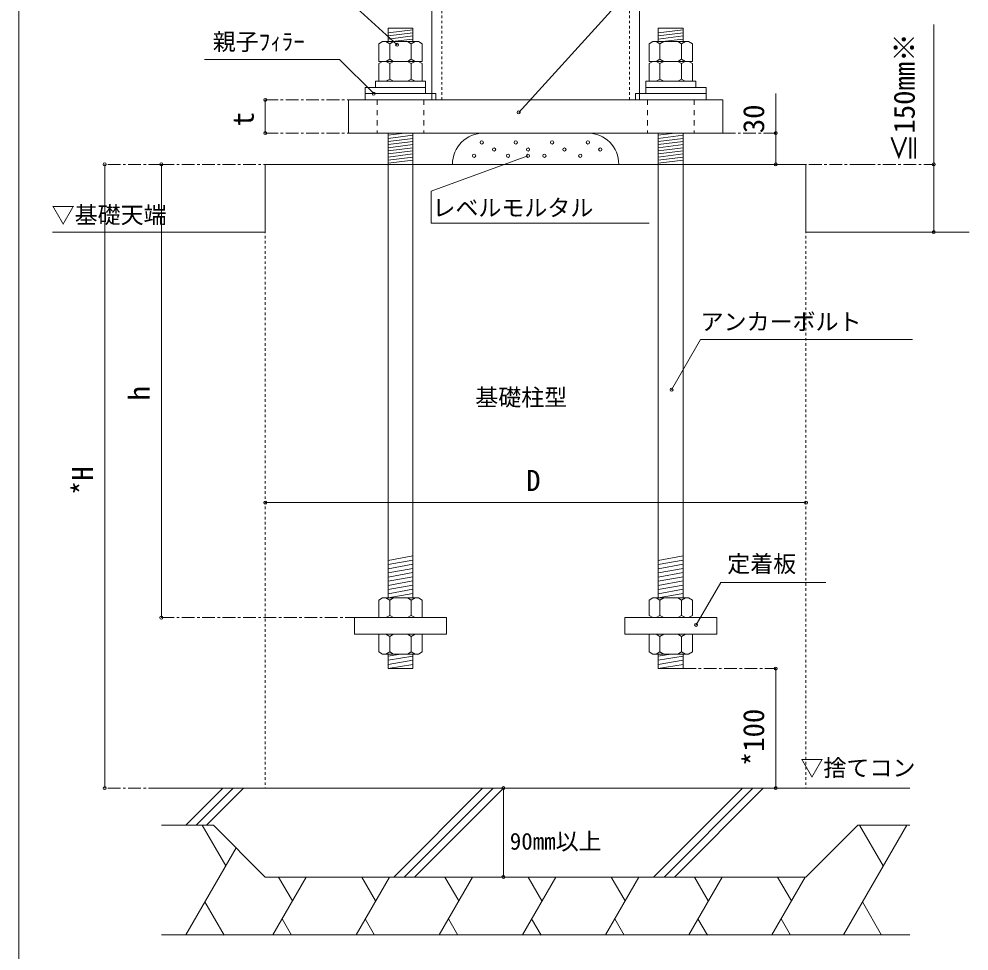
# Model space of a CAD drawing. Units: millimetres, scale not verified. Extents: x -29750 to 29507, y -17676 to 20635.
# Drawn here: x -29750 to -20301, y -7873 to 1396 of the extents above; entities that cross this region are included whole.
import ezdxf
from ezdxf.enums import TextEntityAlignment as Align

# ---------------------------------------------------------------- set-up
doc = ezdxf.new("R2010")
doc.units = ezdxf.units.MM
doc.header["$LTSCALE"] = 30
for name, pattern in [('USER1', [6.773333, 4.233333, -0.846667, 0.846667, -0.846667]), ('USER2', [3.386667, 1.693333, -1.693333]), ('USER3', [1.693333, 0.846667, -0.846667])]:
    doc.linetypes.add(name, pattern=pattern)
doc.layers.add('0-2_0-8_文字', color=7, linetype='Continuous', lineweight=18)
doc.layers.add('0-3_0-0', color=7, linetype='Continuous', lineweight=18)
doc.styles.add('ＭＳ ゴシック', font='')
doc.styles.get('ＭＳ ゴシック').set_extended_font_data('MS Gothic')

msp = doc.modelspace()

# ---------------------------------------------------------------- linework, layer by layer
at = {"layer": '0-2_0-8_文字', "color": 5}
for p, q in [((-20651.5, -49.48), (-20651.5, 1342.26)), ((-20651.5, -49.48), (-20651.5, -723.86)), ((-25650.72, -635.8), (-23483.66, -635.8)), ((-21360.27, -724.48), (-21360.27, -728.47)), ((-24932.02, -6253.36), (-24932.02, -7136.85))]:
    msp.add_line(p, q, dxfattribs=at)
at = {"layer": '0-2_0-8_文字', "color": 5, "linetype": 'USER1'}
for p, q in [((-28333.82, -49.48), (-27299.84, -49.48)), ((-21360.27, -49.48), (-21923.14, -49.48)), ((-21360.27, -49.48), (-20651.5, -49.48))]:
    msp.add_line(p, q, dxfattribs=at)
at = {"layer": '0-2_0-8_文字', "lineweight": 9}
for p, q in [((-27974.84, -724.48), (-29416.84, -724.48)), ((-21248.14, -724.48), (-20301.45, -724.48))]:
    msp.add_line(p, q, dxfattribs=at)
at = {"layer": '0-2_0-8_文字', "color": 5}
msp.add_lwpolyline([(-25650.72, -635.8), (-25650.72, -315.51), (-24687.81, 35.2)], dxfattribs=at)
at = {"layer": '0-2_0-8_文字', "lineweight": 9}
for points in [[(-27299.84, -49.48), (-27299.84, -724.48), (-27974.84, -724.48)], [(-21923.14, -49.48), (-21923.14, -724.48), (-21248.14, -724.48)]]:
    msp.add_lwpolyline(points, dxfattribs=at)
at = {"layer": '0-2_0-8_文字', "color": 5}
for centre, start, end in [((-24687.81, 35.2), 90, 180), ((-24687.81, 35.2), 180, 270), ((-24687.81, 35.2), 0, 90), ((-24687.81, 35.2), 270, 360), ((-20651.5, -49.48), 90, 180), ((-20651.5, -49.48), 180, 270), ((-20651.5, -49.48), 0, 90), ((-20651.5, -49.48), 270, 360), ((-20651.5, -723.86), 90, 180), ((-20651.5, -723.86), 180, 270), ((-20651.5, -723.86), 0, 90), ((-20651.5, -723.86), 270, 360), ((-24932.02, -6253.36), 90, 180), ((-24932.02, -6253.36), 180, 270), ((-24932.02, -6253.36), 0, 90), ((-24932.02, -6253.36), 270, 360), ((-24932.02, -7136.85), 90, 180), ((-24932.02, -7136.85), 180, 270), ((-24932.02, -7136.85), 0, 90), ((-24932.02, -7136.85), 270, 360)]:
    msp.add_arc(centre, 15, start, end, dxfattribs=at)
at = {"layer": '0-3_0-0', "lineweight": 9}
for p, q in [((-29749.66, 20374.93), (-29749.66, -17675.56)), ((-25645.47, 591.59), (-25645.47, 2260.55)), ((-23577.51, 591.59), (-23577.51, 2260.55)), ((-25831.59, 1305.04), (-26079.74, 1305.04)), ((-26079.74, 1170.62), (-26079.74, 1305.04)), ((-25831.59, 1170.62), (-25831.59, 1305.04)), ((-23143.24, 1305.04), (-23391.39, 1305.04)), ((-23391.39, 1170.62), (-23391.39, 1305.04)), ((-23143.24, 1170.62), (-23143.24, 1305.04)), ((-26133.44, 1170.62), (-26170.73, 1149.35)), ((-26170.73, 1149.35), (-26170.73, 974.16)), ((-26133.44, 1170.62), (-25777.89, 1170.62)), ((-26100.35, 1170.62), (-26063.05, 1149.35)), ((-26025.76, 1170.62), (-26063.05, 1149.35)), ((-26063.05, 1149.35), (-26063.05, 995.43)), ((-25885.57, 1170.62), (-25848.27, 1149.35)), ((-25810.98, 1170.62), (-25848.27, 1149.35)), ((-25848.27, 1149.35), (-25848.27, 995.43)), ((-25777.89, 1170.62), (-25740.6, 1149.35)), ((-25740.6, 1149.35), (-25740.6, 974.16)), ((-23445.09, 1170.62), (-23482.38, 1149.35)), ((-23482.38, 1149.35), (-23482.38, 974.16)), ((-23089.54, 1170.62), (-23445.09, 1170.62)), ((-23412, 1170.62), (-23374.7, 1149.35)), ((-23337.41, 1170.62), (-23374.7, 1149.35)), ((-23374.7, 1149.35), (-23374.7, 995.43)), ((-23197.22, 1170.62), (-23159.92, 1149.35)), ((-23122.63, 1170.62), (-23159.92, 1149.35)), ((-23159.92, 1149.35), (-23159.92, 995.43)), ((-23089.54, 1170.62), (-23052.25, 1149.35)), ((-23052.25, 1149.35), (-23052.25, 974.16)), ((-26133.51, 974.16), (-26170.73, 952.97)), ((-26170.73, 974.16), (-25740.6, 974.16)), ((-26170.73, 952.97), (-26170.73, 777.71)), ((-26100.35, 974.16), (-26063.05, 995.43)), ((-26100.32, 974.16), (-26062.99, 952.97)), ((-26025.76, 974.16), (-26063.05, 995.43)), ((-26025.77, 974.16), (-26062.99, 952.97)), ((-26062.99, 952.97), (-26062.99, 799.01)), ((-25885.57, 974.16), (-25848.27, 995.43)), ((-25885.46, 974.16), (-25848.34, 952.97)), ((-25811.01, 974.16), (-25848.34, 952.97)), ((-25848.34, 952.97), (-25848.34, 799.01)), ((-25810.98, 974.16), (-25848.27, 995.43)), ((-25740.6, 952.97), (-25740.6, 777.71)), ((-23052.25, 974.16), (-23482.38, 974.16)), ((-23482.38, 952.97), (-23482.38, 777.71)), ((-23412, 974.16), (-23374.7, 995.43)), ((-23411.97, 974.16), (-23374.64, 952.97)), ((-23337.41, 974.16), (-23374.7, 995.43)), ((-23337.52, 974.16), (-23374.64, 952.97)), ((-23374.64, 952.97), (-23374.64, 799.01)), ((-23197.22, 974.16), (-23159.92, 995.43)), ((-23197.21, 974.16), (-23159.99, 952.97)), ((-23122.66, 974.16), (-23159.99, 952.97)), ((-23159.99, 952.97), (-23159.99, 799.01)), ((-23122.63, 974.16), (-23159.92, 995.43)), ((-23089.47, 974.16), (-23052.25, 952.97)), ((-23052.25, 952.97), (-23052.25, 777.71)), ((-26203.82, 777.71), (-26203.82, 715.67)), ((-26203.82, 777.71), (-25707.51, 777.71)), ((-26133.51, 777.71), (-25777.82, 777.71)), ((-26100.32, 777.71), (-26062.99, 799.01)), ((-26025.77, 777.71), (-26062.99, 799.01)), ((-25885.46, 777.71), (-25848.34, 799.01)), ((-25811.01, 777.71), (-25848.34, 799.01)), ((-25707.51, 777.71), (-25707.51, 715.67)), ((-23515.47, 653.63), (-23515.47, 777.71)), ((-23089.47, 777.71), (-23445.16, 777.71)), ((-23411.97, 777.71), (-23374.64, 799.01)), ((-23337.52, 777.71), (-23374.64, 799.01)), ((-23197.21, 777.71), (-23159.99, 799.01)), ((-23122.66, 777.71), (-23159.99, 799.01)), ((-26079.74, 260.72), (-26079.74, -4361.18)), ((-25831.59, 260.72), (-25831.59, -4361.18)), ((-23391.39, 260.72), (-23391.39, -4361.18)), ((-23143.24, 260.72), (-23143.24, -4361.18)), ((-27299.84, -49.48), (-21923.14, -49.48)), ((-26133.44, -4361.18), (-26170.73, -4382.44)), ((-26170.73, -4382.44), (-26170.73, -4557.63)), ((-26100.35, -4361.18), (-26063.05, -4382.44)), ((-26025.76, -4361.18), (-26063.05, -4382.44)), ((-26063.05, -4382.44), (-26063.05, -4536.36)), ((-25885.57, -4361.18), (-25848.27, -4382.44)), ((-25810.98, -4361.18), (-25848.27, -4382.44)), ((-25848.27, -4382.44), (-25848.27, -4536.36)), ((-25740.6, -4382.44), (-25740.6, -4557.63)), ((-23445.09, -4361.18), (-23482.38, -4382.44)), ((-23482.38, -4382.44), (-23482.38, -4536.36)), ((-23412, -4361.18), (-23374.7, -4382.44)), ((-23337.41, -4361.18), (-23374.7, -4382.44)), ((-23374.7, -4382.44), (-23374.7, -4536.36)), ((-23197.22, -4361.18), (-23159.92, -4382.44)), ((-23122.63, -4361.18), (-23159.92, -4382.44)), ((-23159.92, -4382.44), (-23159.92, -4536.36)), ((-23052.25, -4382.44), (-23052.25, -4536.36)), ((-26412.58, -4557.63), (-25498.75, -4557.63)), ((-26412.58, -4723.07), (-26412.58, -4557.63)), ((-26100.35, -4557.63), (-26063.05, -4536.36)), ((-26025.76, -4557.63), (-26063.05, -4536.36)), ((-25885.57, -4557.63), (-25848.27, -4536.36)), ((-25810.98, -4557.63), (-25848.27, -4536.36)), ((-23445.09, -4557.63), (-23482.38, -4536.36)), ((-23445.09, -4557.63), (-23089.54, -4557.63)), ((-23412, -4557.63), (-23374.7, -4536.36)), ((-23337.41, -4557.63), (-23374.7, -4536.36)), ((-23197.22, -4557.63), (-23159.92, -4536.36)), ((-23122.63, -4557.63), (-23159.92, -4536.36)), ((-23089.54, -4557.63), (-23052.25, -4536.36)), ((-26170.73, -4898.26), (-26170.73, -4723.07)), ((-26100.35, -4723.07), (-26063.05, -4744.34)), ((-26025.76, -4723.07), (-26063.05, -4744.34)), ((-25885.57, -4723.07), (-25848.27, -4744.34)), ((-25810.98, -4723.07), (-25848.27, -4744.34)), ((-25740.6, -4898.26), (-25740.6, -4723.07)), ((-23482.38, -4898.26), (-23482.38, -4723.07)), ((-23412, -4723.07), (-23374.7, -4744.34)), ((-23337.41, -4723.07), (-23374.7, -4744.34)), ((-23197.22, -4723.07), (-23159.92, -4744.34)), ((-23122.63, -4723.07), (-23159.92, -4744.34)), ((-23052.25, -4898.26), (-23052.25, -4723.07)), ((-26063.05, -4898.26), (-26063.05, -4744.34)), ((-25848.27, -4898.26), (-25848.27, -4744.34)), ((-23374.7, -4898.26), (-23374.7, -4744.34)), ((-23159.92, -4898.26), (-23159.92, -4744.34)), ((-26133.44, -4919.53), (-26170.73, -4898.26)), ((-26100.35, -4919.53), (-26063.05, -4898.26)), ((-26025.76, -4919.53), (-26063.05, -4898.26)), ((-25885.57, -4919.53), (-25848.27, -4898.26)), ((-25810.98, -4919.53), (-25848.27, -4898.26)), ((-23445.09, -4919.53), (-23482.38, -4898.26)), ((-23412, -4919.53), (-23374.7, -4898.26)), ((-23337.41, -4919.53), (-23374.7, -4898.26)), ((-23197.22, -4919.53), (-23159.92, -4898.26)), ((-23122.63, -4919.53), (-23159.92, -4898.26)), ((-25831.59, -5064.28), (-25831.59, -4919.53)), ((-23143.24, -5064.28), (-23143.24, -4919.53)), ((-28333.82, -6253.36), (-20889.16, -6253.36)), ((-28333.82, -6620.35), (-27816.83, -6620.35)), ((-27299.84, -7137.34), (-27816.83, -6620.35)), ((-21923.14, -7137.34), (-21406.15, -6620.35)), ((-20889.16, -6620.35), (-21406.15, -6620.35)), ((-27299.84, -7137.34), (-21923.14, -7137.34)), ((-28333.82, -7711.13), (-20889.16, -7711.13))]:
    msp.add_line(p, q, dxfattribs=at)
at = {"layer": '0-3_0-0', "color": 5, "linetype": 'USER3'}
for p, q in [((-25543.53, 591.59), (-25543.53, 2260.55)), ((-23679.45, 591.59), (-23679.45, 2260.55)), ((-27299.84, -49.48), (-27299.84, -6253.36)), ((-21923.14, -49.48), (-21923.14, -6253.36))]:
    msp.add_line(p, q, dxfattribs=at)
at = {"layer": '0-3_0-0', "color": 5}
for p, q in [((-26576.5, 1674.91), (-25989.49, 1139.6)), ((-26079.74, 1258.51), (-25831.59, 1289.53)), ((-26079.74, 1227.49), (-25831.59, 1258.51)), ((-23391.39, 1258.51), (-23143.24, 1289.53)), ((-23391.39, 1227.49), (-23143.24, 1258.51)), ((-26079.74, 1196.47), (-25831.59, 1227.49)), ((-26038.39, 1170.62), (-25831.59, 1196.47)), ((-23391.39, 1196.47), (-23143.24, 1227.49)), ((-23350.04, 1170.62), (-23143.24, 1196.47)), ((-27299.84, 591.59), (-27299.84, 260.72)), ((-22223.03, 260.72), (-22223.03, 654.9)), ((-26079.74, 240.04), (-25914.3, 260.72)), ((-26079.74, 209.02), (-25831.59, 240.04)), ((-26079.74, 178), (-25831.59, 209.02)), ((-23391.39, 240.04), (-23225.95, 260.72)), ((-23391.39, 209.02), (-23143.24, 240.04)), ((-23391.39, 178), (-23143.24, 209.02)), ((-22223.03, -49.48), (-22223.03, 260.72)), ((-26079.74, 146.98), (-25831.59, 178)), ((-26079.74, 115.96), (-25831.59, 146.98)), ((-26079.74, 84.94), (-25831.59, 115.96)), ((-23391.39, 146.98), (-23143.24, 178)), ((-23391.39, 115.96), (-23143.24, 146.98)), ((-23391.39, 84.94), (-23143.24, 115.96)), ((-26079.74, 53.92), (-25831.59, 84.94)), ((-26079.74, 22.9), (-25831.59, 53.92)), ((-26079.74, -8.12), (-25831.59, 22.9)), ((-23391.39, 53.92), (-23143.24, 84.94)), ((-23391.39, 22.9), (-23143.24, 53.92)), ((-23391.39, -8.12), (-23143.24, 22.9)), ((-28897.41, -6253.36), (-28897.41, -49.48)), ((-28333.82, -4557.63), (-28333.82, -49.48)), ((-26079.74, -39.14), (-25831.59, -8.12)), ((-23391.39, -39.14), (-23143.24, -8.12)), ((-23259.34, -2291.09), (-22970.75, -1791.24)), ((-20862.67, -1791.24), (-22970.75, -1791.24)), ((-27299.84, -3414.02), (-21923.14, -3414.02)), ((-25831.59, -3944.22), (-26079.74, -3988.94)), ((-23143.24, -3944.22), (-23391.39, -3988.94)), ((-25831.59, -3985.58), (-26079.74, -4030.3)), ((-25831.59, -4026.94), (-26079.74, -4071.66)), ((-23143.24, -3985.58), (-23391.39, -4030.3)), ((-23143.24, -4026.94), (-23391.39, -4071.66)), ((-25831.59, -4068.3), (-26079.74, -4113.02)), ((-25831.59, -4109.66), (-26079.74, -4154.38)), ((-25831.59, -4151.02), (-26079.74, -4195.74)), ((-23143.24, -4068.3), (-23391.39, -4113.02)), ((-23143.24, -4109.66), (-23391.39, -4154.38)), ((-23143.24, -4151.02), (-23391.39, -4195.74)), ((-25831.59, -4192.38), (-26079.74, -4237.1)), ((-25831.59, -4233.74), (-26079.74, -4278.46)), ((-23143.24, -4192.38), (-23391.39, -4237.1)), ((-23143.24, -4233.74), (-23391.39, -4278.46)), ((-25831.59, -4275.1), (-26079.74, -4319.82)), ((-25831.59, -4316.46), (-26079.74, -4361.18)), ((-23143.24, -4275.1), (-23391.39, -4319.82)), ((-23143.24, -4316.46), (-23391.39, -4361.18)), ((-26079.74, -4940.21), (-25955.66, -4919.53)), ((-26079.74, -4981.56), (-25831.59, -4940.21)), ((-26079.74, -5022.92), (-25831.59, -4981.56)), ((-23391.39, -4940.21), (-23267.31, -4919.53)), ((-23391.39, -4981.56), (-23143.24, -4940.21)), ((-23391.39, -5022.92), (-23143.24, -4981.56)), ((-26079.74, -5064.28), (-25831.59, -5022.92)), ((-23391.39, -5064.28), (-23143.24, -5022.92)), ((-22223.03, -6253.36), (-22223.03, -5064.28)), ((-28090.76, -6620.35), (-27723.77, -6253.36)), ((-27987.36, -6620.35), (-27620.37, -6253.36)), ((-27883.96, -6620.35), (-27516.97, -6253.36)), ((-26022.8, -7137.34), (-25138.82, -6253.36)), ((-25919.4, -7137.34), (-25035.42, -6253.36)), ((-25816, -7137.34), (-24932.02, -6253.36)), ((-23437.85, -7137.34), (-22553.87, -6253.36)), ((-23334.45, -7137.34), (-22450.47, -6253.36)), ((-23231.05, -7137.34), (-22347.07, -6253.36)), ((-27694.2, -7026.81), (-27928.81, -6620.35)), ((-21549.85, -7711.13), (-20920.18, -6620.35)), ((-21154.79, -7026.81), (-21389.5, -6620.35)), ((-28089.25, -7711.13), (-27590.28, -6846.89)), ((-27224.6, -7711.13), (-26893.28, -7137.34)), ((-27030.59, -7375.16), (-27167.9, -7137.34)), ((-26397.41, -7711.13), (-26066.09, -7137.34)), ((-26203.41, -7375.16), (-26340.72, -7137.34)), ((-25570.23, -7711.13), (-25238.91, -7137.34)), ((-25376.22, -7375.16), (-25513.53, -7137.34)), ((-24743.04, -7711.13), (-24411.72, -7137.34)), ((-24549.04, -7375.16), (-24686.35, -7137.34)), ((-23915.86, -7711.13), (-23584.54, -7137.34)), ((-23721.85, -7375.16), (-23859.16, -7137.34)), ((-23088.68, -7711.13), (-22757.36, -7137.34)), ((-22894.67, -7375.16), (-23031.98, -7137.34)), ((-22261.49, -7711.13), (-21930.17, -7137.34)), ((-22067.48, -7375.16), (-22204.8, -7137.34)), ((-27900.84, -7384.8), (-27709.5, -7716.3)), ((-21361.49, -7384.84), (-21170.09, -7716.3)), ((-27133.58, -7553.5), (-27039.59, -7716.3)), ((-26306.4, -7553.5), (-26212.4, -7716.3)), ((-25479.21, -7553.5), (-25385.22, -7716.3)), ((-24652.03, -7553.5), (-24558.03, -7716.3)), ((-23824.84, -7553.5), (-23730.85, -7716.3)), ((-22997.66, -7553.5), (-22903.66, -7716.3)), ((-22170.47, -7553.5), (-22076.48, -7716.3))]:
    msp.add_line(p, q, dxfattribs=at)
at = {"layer": '0-3_0-0', "color": 5, "linetype": 'USER1'}
for p, q in [((-27299.84, 591.59), (-26472.65, 591.59)), ((-27299.84, 260.72), (-26472.65, 260.72)), ((-22750.32, 260.72), (-22223.03, 260.72)), ((-28333.82, -49.48), (-28897.41, -49.48)), ((-28333.82, -4557.63), (-26412.58, -4557.63)), ((-23143.24, -5064.28), (-22223.03, -5064.28)), ((-28333.82, -6253.36), (-28897.41, -6253.36))]:
    msp.add_line(p, q, dxfattribs=at)
at = {"layer": '0-3_0-0', "color": 5, "linetype": 'USER2'}
for p, q in [((-26188.31, 591.59), (-26188.31, 260.72)), ((-25723.02, 591.59), (-25723.02, 260.72)), ((-23499.96, 591.59), (-23499.96, 260.72)), ((-23034.67, 591.59), (-23034.67, 260.72))]:
    msp.add_line(p, q, dxfattribs=at)
at = {"layer": '0-3_0-0', "color": 5}
for points in [[(-21343.52, 1588.62), (-23759.35, 1588.62), (-24779.98, 467.51)], [(-27904.4, 994.84), (-26563.34, 994.84), (-26222.13, 653.63)], [(-21726.68, -4207.01), (-22771, -4207.01), (-23015.22, -4630.01)]]:
    msp.add_lwpolyline(points, dxfattribs=at)
at = {"layer": '0-3_0-0', "lineweight": 9}
for points in [[(-26133.51, 974.16), (-25777.82, 974.16), (-25740.6, 952.97)], [(-23089.47, 974.16), (-23445.16, 974.16), (-23482.38, 952.97)], [(-23019.16, 715.67), (-23019.16, 777.71), (-23515.47, 777.71)], [(-23515.47, 715.67), (-22915.76, 715.67), (-22915.76, 653.63), (-23515.47, 653.63)], [(-26133.44, -4361.18), (-25777.89, -4361.18), (-25740.6, -4382.44)], [(-23445.09, -4361.18), (-23089.54, -4361.18), (-23052.25, -4382.44)], [(-26412.58, -4723.07), (-25498.75, -4723.07), (-25498.75, -4557.63)], [(-23724.23, -4723.07), (-23724.23, -4557.63), (-22810.4, -4557.63)], [(-23724.23, -4723.07), (-22810.4, -4723.07), (-22810.4, -4557.63)], [(-26133.44, -4919.53), (-25777.89, -4919.53), (-25740.6, -4898.26)], [(-23445.09, -4919.53), (-23089.54, -4919.53), (-23052.25, -4898.26)], [(-25831.59, -5064.28), (-26079.74, -5064.28), (-26079.74, -4919.53)], [(-23143.24, -5064.28), (-23391.39, -5064.28), (-23391.39, -4919.53)]]:
    msp.add_lwpolyline(points, dxfattribs=at)
for points in [[(-26307.22, 715.67), (-25707.51, 715.67), (-25707.51, 653.63), (-26307.22, 653.63)], [(-26472.65, 591.59), (-22750.32, 591.59), (-22750.32, 260.72), (-26472.65, 260.72)], [(-26307.22, 653.63), (-25604.11, 653.63), (-25604.11, 591.59), (-26307.22, 591.59)], [(-23618.87, 653.63), (-22915.76, 653.63), (-22915.76, 591.59), (-23618.87, 591.59)]]:
    msp.add_lwpolyline(points, close=True, dxfattribs=at)
for centre in [(-25146.75, 168.69), (-25024.24, 97.97), (-24809.57, 168.69), (-24687.06, 97.97), (-24447.68, 168.69), (-24325.17, 97.97), (-24091.99, 168.69), (-23969.48, 97.97), (-25223.16, 36.34), (-24885.98, 36.34), (-24524.09, 36.34), (-24168.4, 36.34)]:
    msp.add_circle(centre, 16.15, dxfattribs=at)
at = {"layer": '0-3_0-0', "color": 5}
for centre, start, end in [((-25989.49, 1139.6), 90, 180), ((-25989.49, 1139.6), 180, 270), ((-25989.49, 1139.6), 0, 90), ((-25989.49, 1139.6), 270, 360), ((-26222.13, 653.63), 90, 180), ((-26222.13, 653.63), 0, 90), ((-27299.84, 591.59), 90, 180), ((-27299.84, 591.59), 180, 270), ((-27299.84, 591.59), 360, 90), ((-27299.84, 591.59), 270, 0), ((-26222.13, 653.63), 180, 270), ((-26222.13, 653.63), 270, 360), ((-24779.98, 467.51), 90, 180), ((-24779.98, 467.51), 0, 90), ((-24779.98, 467.51), 180, 270), ((-24779.98, 467.51), 270, 360), ((-27299.84, 260.72), 90, 180), ((-27299.84, 260.72), 180, 270), ((-27299.84, 260.72), 360, 90), ((-27299.84, 260.72), 270, 0), ((-22223.03, 260.72), 90, 180), ((-22223.03, 260.72), 180, 270), ((-22223.03, 260.72), 0, 90), ((-22223.03, 260.72), 270, 360), ((-28897.41, -49.48), 90, 180), ((-28897.41, -49.48), 180, 270), ((-28897.41, -49.48), 0, 90), ((-28897.41, -49.48), 270, 360), ((-28333.82, -49.48), 90, 180), ((-28333.82, -49.48), 180, 270), ((-28333.82, -49.48), 0, 90), ((-28333.82, -49.48), 270, 360), ((-22223.03, -49.48), 90, 180), ((-22223.03, -49.48), 180, 270), ((-22223.03, -49.48), 0, 90), ((-22223.03, -49.48), 270, 360), ((-23259.34, -2291.09), 90, 180), ((-23259.34, -2291.09), 180, 270), ((-23259.34, -2291.09), 0, 90), ((-23259.34, -2291.09), 270, 360), ((-27299.84, -3414.02), 90, 180), ((-27299.84, -3414.02), 360, 90), ((-21923.14, -3414.02), 90, 180), ((-21923.14, -3414.02), 0, 90), ((-27299.84, -3414.02), 180, 270), ((-27299.84, -3414.02), 270, 0), ((-21923.14, -3414.02), 180, 270), ((-21923.14, -3414.02), 270, 360), ((-28333.82, -4557.63), 90, 180), ((-28333.82, -4557.63), 180, 270), ((-28333.82, -4557.63), 0, 90), ((-28333.82, -4557.63), 270, 360), ((-23015.22, -4630.01), 90, 180), ((-23015.22, -4630.01), 0, 90), ((-23015.22, -4630.01), 180, 270), ((-23015.22, -4630.01), 270, 360), ((-22223.03, -5064.28), 90, 180), ((-22223.03, -5064.28), 180, 270), ((-22223.03, -5064.28), 0, 90), ((-22223.03, -5064.28), 270, 360), ((-28897.41, -6253.36), 90, 180), ((-28897.41, -6253.36), 180, 270), ((-28897.41, -6253.36), 0, 90), ((-28897.41, -6253.36), 270, 360), ((-22223.03, -6253.36), 90, 180), ((-22223.03, -6253.36), 180, 270), ((-22223.03, -6253.36), 0, 90), ((-22223.03, -6253.36), 270, 360)]:
    msp.add_arc(centre, 15, start, end, dxfattribs=at)
at = {"layer": '0-3_0-0', "lineweight": 9}
for centre, start, end in [((-25128.48, -49.48), 90, 180), ((-24094.5, -49.48), 0, 90)]:
    msp.add_arc(centre, 310.19, start, end, dxfattribs=at)

# ---------------------------------------------------------------- texts
at = {"layer": '0-2_0-8_文字', "style": 'ＭＳ ゴシック'}
msp.add_text('≦150mm※', height=209.5, rotation=90, dxfattribs=at).set_placement((-20778.36, -28.14), align=Align.BOTTOM_LEFT)
msp.add_text('90mm以上', height=167.6, dxfattribs=at).set_placement((-24868.31, -6915.94), align=Align.BOTTOM_LEFT)
at = {"layer": '0-3_0-0', "style": 'ＭＳ ゴシック'}
for s, height, p in [('親子ﾌｨﾗｰ', 167.6, (-27822.57, 1036.29)), ('▽基礎天端', 167.6, (-29424.8, -686.17)), ('レベルモルタル', 167.6, (-25637.91, -615.19)), ('アンカーボルト', 167.6, (-22970.75, -1748.94)), ('基礎柱型', 167.6, (-25211.49, -2500.79)), ('D', 209.5, (-24705.24, -3361.14)), ('定着板', 167.6, (-22705.82, -4157.19)), ('▽捨てコン', 167.6, (-21977.55, -6185.77))]:
    msp.add_text(s, height=height, dxfattribs=at).set_placement(p, align=Align.BOTTOM_LEFT)
for s, p in [('30', (-22275.9, 260.72)), ('t', (-27352.71, 327.89)), ('h', (-28386.69, -2397.3)), ('*H', (-28950.29, -3338.92)), ('*100', (-22275.9, -6033.82))]:
    msp.add_text(s, height=209.5, rotation=90, dxfattribs=at).set_placement(p, align=Align.BOTTOM_LEFT)

doc.saveas('drawing.dxf')
